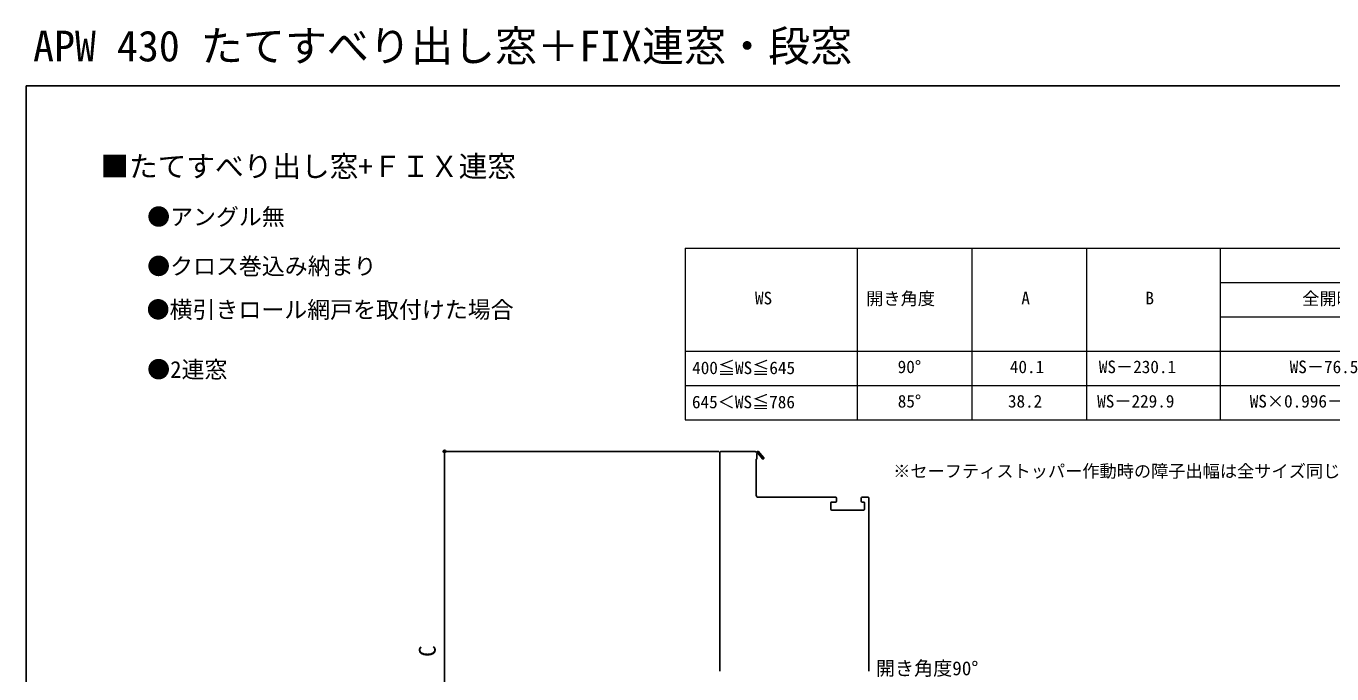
# Model space of a CAD drawing. Units: millimetres, scale not verified. Extents: x -525 to 525, y -783 to 778.
# Drawn here: x -525 to 158, y 439 to 778 of the extents above; entities that cross this region are included whole.
import ezdxf
from ezdxf.enums import TextEntityAlignment as Align

# ---------------------------------------------------------------- set-up
doc = ezdxf.new("R2010")
doc.units = ezdxf.units.MM
doc.header["$LTSCALE"] = 4
doc.layers.add('0-1_TABLE1', color=7, linetype='Continuous', lineweight=18)
for name, color, linetype in [('0-2_USER1', 3, 'Continuous'), ('0-5_YKK_12', 2, 'Continuous'), ('0-8_YKK_D', 6, 'Continuous'), ('0-9_YKK_ZWAK', 7, 'Continuous')]:
    doc.layers.add(name, color=color, linetype=linetype)
doc.styles.add('ＭＳ ゴシック', font='')
doc.styles.get('ＭＳ ゴシック').set_extended_font_data('MS Gothic')

msp = doc.modelspace()

# ---------------------------------------------------------------- linework, layer by layer
at = {"layer": '0-1_TABLE1'}
for p, q in [((-180, 662.3), (350, 662.3)), ((-180, 662.3), (-180, 572.3)), ((-90, 662.3), (-90, 572.3)), ((-30, 662.3), (-30, 572.3)), ((30, 662.3), (30, 572.3)), ((100, 662.3), (100, 572.3)), ((100, 644.3), (350, 644.3)), ((100, 626.3), (350, 626.3)), ((-180, 608.3), (350, 608.3)), ((-180, 590.3), (225, 590.3)), ((-180, 572.3), (350, 572.3))]:
    msp.add_line(p, q, dxfattribs=at)
at = {"layer": '0-5_YKK_12'}
for p, q in [((-161.9, 440.801), (-161.9, 555.3)), ((-161.4, 555.8), (-143.4, 555.8)), ((-139.605, 551.941), (-141.916, 554.661)), ((-141.9, 531.8), (-101.4, 531.8)), ((-103.9, 528.8), (-103.9, 525.6)), ((-101.4, 529.3), (-103.4, 529.3)), ((-100.9, 531.3), (-100.9, 529.8)), ((-87.9, 529.8), (-87.9, 531.3)), ((-87.4, 531.8), (-84.4, 531.8)), ((-86.8, 529.3), (-87.4, 529.3)), ((-86.3, 525.6), (-86.3, 528.8)), ((-83.9, 531.3), (-83.9, 440.801)), ((-103.4, 525.1), (-86.8, 525.1))]:
    msp.add_line(p, q, dxfattribs=at)
for points in [[(-142.9, 555.3), (-141.9, 555.877), (-138.995, 552.459)], [(-142.294, 554.726), (-142.6, 554.549), (-142.6, 551.8), (-142.9, 551.8), (-142.9, 532.8)]]:
    msp.add_lwpolyline(points, dxfattribs=at)
for centre, radius, start, end in [((-161.4, 555.3), 0.5, 90, 180), ((-143.4, 555.3), 0.5, 360, 90), ((-142.078, 554.851), 0.25, 310.35703, 210), ((-139.3, 552.2), 0.4, 220.35703, 40.35703), ((-141.9, 532.8), 1, 180, 270), ((-103.4, 528.8), 0.5, 90, 180), ((-101.4, 531.3), 0.5, 0, 90), ((-101.4, 529.8), 0.5, 270, 0), ((-87.4, 531.3), 0.5, 90, 180), ((-87.4, 529.8), 0.5, 180, 270), ((-86.8, 528.8), 0.5, 0, 90), ((-84.4, 531.3), 0.5, 0, 90), ((-103.4, 525.6), 0.5, 180, 270), ((-86.8, 525.6), 0.5, 270, 0)]:
    msp.add_arc(centre, radius, start, end, dxfattribs=at)
at = {"layer": '0-8_YKK_D'}
for p, q in [((-162.5, 555.8), (-307, 555.8)), ((-306, 352.3), (-306, 555.8))]:
    msp.add_line(p, q, dxfattribs=at)
msp.add_circle((-306, 555.8), 0.637, dxfattribs=at)
at = {"layer": '0-9_YKK_ZWAK'}
for q in [(-525, -782.7), (525, 747.3)]:
    msp.add_line((-525, 747.3), q, dxfattribs=at)

# ---------------------------------------------------------------- texts
at = {"layer": '0-1_TABLE1', "style": 'ＭＳ ゴシック'}
for s, p in [('WS', (-143.54, 630.8)), ('開き角度', (-85.338, 630.544)), ('A', (-4.142, 630.8)), ('B', (60.807, 630.8)), ('全開時', (142.838, 630.519)), ('400≦WS≦645', (-176.42, 594.289)), ('90°', (-68.872, 594.8)), ('40.1', (-10.151, 594.8)), ('WS－230.1', (36.415, 594.8)), ('WS－76.5', (136.293, 594.8)), ('645＜WS≦786', (-176.523, 576.391)), ('85°', (-68.821, 576.8)), ('38.2', (-11.148, 576.8)), ('WS－229.9', (35.545, 576.8)), ('WS×0.996－72.7', (115.403, 576.8))]:
    msp.add_text(s, height=6.598, dxfattribs=at).set_placement(p, align=Align.BOTTOM_LEFT)
at = {"layer": '0-2_USER1', "style": 'ＭＳ ゴシック'}
for s, height, p in [('APW 430 たてすべり出し窓＋FIX連窓・段窓', 16.13, (-521.375, 755.175)), ('■たてすべり出し窓+ＦＩＸ連窓', 11, (-486.153, 696.26)), ('●アングル無', 8.798, (-461.636, 671.595)), ('●クロス巻込み納まり', 8.798, (-461.636, 645.732)), ('●横引きロール網戸を取付けた場合', 8.798, (-461.889, 622.99)), ('●2連窓', 8.798, (-461.636, 591.664)), ('※セーフティストッパー作動時の障子出幅は全サイズ同じです。', 6.598, (-71.227, 540.203))]:
    msp.add_text(s, height=height, dxfattribs=at).set_placement(p, align=Align.BOTTOM_LEFT)
at = {"layer": '0-8_YKK_D', "style": 'ＭＳ ゴシック'}
msp.add_text('C', height=8.798, rotation=90, dxfattribs=at).set_placement((-308, 448.22), align=Align.BOTTOM_LEFT)
msp.add_text('開き角度90°', height=7.331, dxfattribs=at).set_placement((-80.287, 436.367), align=Align.BOTTOM_LEFT)

doc.saveas('drawing.dxf')
